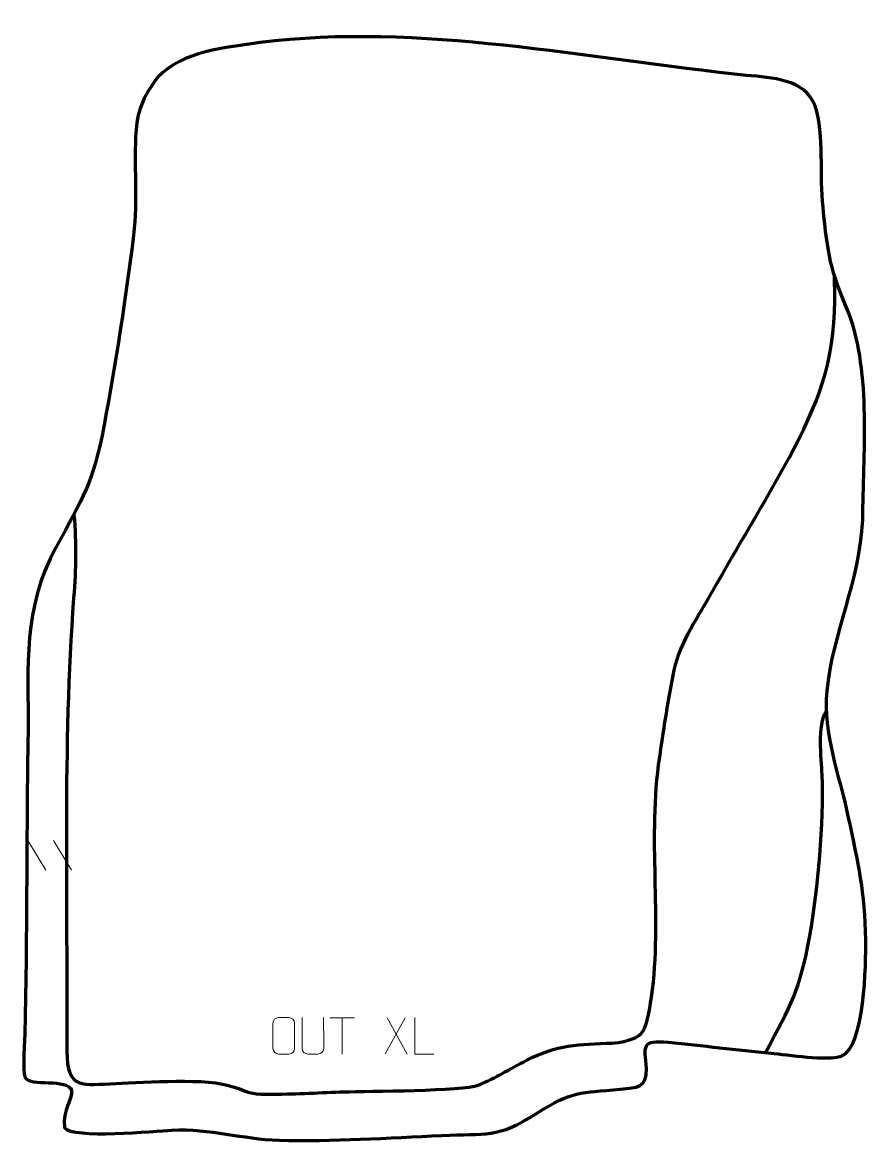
# Model space of a CAD drawing. Header units: millimetres. Extents: x 952 to 1535, y 13 to 781.
import ezdxf

# ---------------------------------------------------------------- set-up
doc = ezdxf.new("R2010")
doc.units = ezdxf.units.MM
doc.header["$MEASUREMENT"] = 0
doc.layers.add('layer 2', color=7, linetype='Continuous')
doc.layers.add('layer 3', color=7, linetype='Continuous')

msp = doc.modelspace()

# ---------------------------------------------------------------- linework, layer by layer
at = {"layer": 'layer 2', "color": 142, "lineweight": 158}
for points, knots in [([(987.8419, 443.6969), (989.5888, 422.0059), (989.2213, 407.7873), (987.5961, 386.1458), (987.5961, 386.1458), (979.9478, 284.3022), (983.5545, 177.6739), (982.8368, 75.2649), (982.8368, 75.2649), (983.408, 48.0255), (993.5272, 52.2483), (1016.5847, 52.9356), (1016.5847, 52.9356), (1037.7276, 53.6478), (1078.9523, 57.2938), (1097.7292, 50.5474), (1097.7292, 50.5474), (1110.8093, 45.8478), (1110.0104, 45.4923), (1124.8394, 45.6242), (1124.8394, 45.6242), (1140.7181, 45.7656), (1157.4886, 46.7976), (1173.5235, 47.2601), (1173.5235, 47.2601), (1189.3724, 47.6642), (1255.2038, 47.9727), (1265.3109, 51.7692), (1265.3109, 51.7692), (1278.083, 57.0991), (1286.5542, 62.7524), (1298.3283, 68.8682), (1298.3283, 68.8682), (1319.478, 79.6095), (1334.4015, 79.8927), (1357.3555, 80.7178), (1357.3555, 80.7178), (1381.7176, 83.089), (1380.2524, 90.0396), (1384.36, 112.2174), (1384.36, 112.2174), (1391.7953, 167.3809), (1381.5828, 221.0688), (1389.89, 276.9912), (1389.89, 276.9912), (1392.7953, 296.4864), (1395.9258, 317.5085), (1399.8882, 336.7502), (1399.8882, 336.7502), (1404.2359, 356.592), (1416.536, 373.6564), (1426.4599, 391.2108), (1426.4599, 391.2108), (1443.6393, 421.5995), (1462.0774, 451.8556), (1478.751, 482.4032), (1478.751, 482.4032), (1498.2187, 518.6392), (1510.0478, 548.4079), (1510.0513, 590.304), (1510.0513, 590.304), (1510.0518, 595.9013), (1509.9684, 601.4904), (1510.0048, 607.0893)], [0, 0, 0, 0, 0.05882353, 0.05882353, 0.05882353, 0.05882353, 0.11764706, 0.11764706, 0.11764706, 0.11764706, 0.17647059, 0.17647059, 0.17647059, 0.17647059, 0.23529412, 0.23529412, 0.23529412, 0.23529412, 0.29411765, 0.29411765, 0.29411765, 0.29411765, 0.35294118, 0.35294118, 0.35294118, 0.35294118, 0.41176471, 0.41176471, 0.41176471, 0.41176471, 0.47058824, 0.47058824, 0.47058824, 0.47058824, 0.52941176, 0.52941176, 0.52941176, 0.52941176, 0.58823529, 0.58823529, 0.58823529, 0.58823529, 0.64705882, 0.64705882, 0.64705882, 0.64705882, 0.70588235, 0.70588235, 0.70588235, 0.70588235, 0.76470588, 0.76470588, 0.76470588, 0.76470588, 0.82352941, 0.82352941, 0.82352941, 0.82352941, 0.88235294, 0.88235294, 0.88235294, 0.88235294, 1, 1, 1, 1]), ([(1462.4946, 74.1272), (1479.9333, 107.0238), (1486.1895, 116.3876), (1492.9438, 154.3665), (1492.9438, 154.3665), (1498.8058, 187.3264), (1502.6531, 231.4668), (1501.407, 264.7878), (1501.407, 264.7878), (1500.8741, 276.9332), (1497.9014, 298.5075), (1504.4605, 308.8585)], [0, 0, 0, 0, 0.25, 0.25, 0.25, 0.25, 0.5, 0.5, 0.5, 0.5, 1, 1, 1, 1])]:
    msp.add_open_spline(points, degree=3, knots=knots, dxfattribs=at)
msp.add_open_spline([(1503.7392, 311.6004), (1503.7392, 311.6004), (1504.3876, 311.1634), (1504.3876, 311.1634)], degree=3, dxfattribs=at)
at = {"layer": 'layer 2', "color": 250, "lineweight": 9}
for points in [[(956.1388, 219.8551), (956.1388, 219.8551), (968.5031, 199.3108), (968.5031, 199.3108)], [(973.8687, 219.8551), (973.8687, 219.8551), (986.233, 199.3108), (986.233, 199.3108)], [(1163.3718, 98.1403), (1163.3718, 98.1403), (1180.359, 98.1403), (1180.359, 98.1403)], [(1171.8656, 73.2103), (1171.8656, 73.2103), (1171.8656, 98.1638), (1171.8656, 98.1638)], [(1215.2103, 98.1349), (1215.2103, 98.1349), (1201.4697, 73.2391), (1201.4697, 73.2391)], [(1202.9243, 98.1349), (1202.9243, 98.1349), (1216.6649, 73.1814), (1216.6649, 73.1814)]]:
    msp.add_open_spline(points, degree=3, dxfattribs=at)
for points, knots in [([(1128.3458, 98.1635), (1130.6715, 98.1635), (1132.9976, 98.1635), (1135.3237, 98.1635), (1135.3237, 98.1635), (1137.2703, 98.1991), (1139.2617, 96.7075), (1139.2884, 94.2699), (1139.2884, 94.2699), (1139.288, 88.523), (1139.288, 82.7757), (1139.2884, 77.028), (1139.2884, 77.028), (1139.1486, 74.7046), (1137.4714, 73.225), (1135.3237, 73.2142), (1135.3237, 73.2142), (1132.9918, 73.2146), (1130.6599, 73.2146), (1128.3284, 73.2142), (1128.3284, 73.2142), (1126.4034, 73.1088), (1124.4313, 74.9933), (1124.4425, 77.0106), (1124.4425, 77.0106), (1124.4428, 82.7807), (1124.4428, 88.5504), (1124.4425, 94.3197), (1124.4425, 94.3197), (1124.4467, 96.4578), (1126.1934, 98.177), (1128.3458, 98.1635)], [0, 0, 0, 0, 0.11111111, 0.11111111, 0.11111111, 0.11111111, 0.22222222, 0.22222222, 0.22222222, 0.22222222, 0.33333333, 0.33333333, 0.33333333, 0.33333333, 0.44444444, 0.44444444, 0.44444444, 0.44444444, 0.55555556, 0.55555556, 0.55555556, 0.55555556, 0.66666667, 0.66666667, 0.66666667, 0.66666667, 0.77777778, 0.77777778, 0.77777778, 0.77777778, 1, 1, 1, 1]), ([(1159.1926, 98.168), (1159.1922, 92.6285), (1159.288, 82.4267), (1159.2884, 76.8863), (1159.2884, 76.8863), (1159.1486, 74.6468), (1157.4714, 73.2206), (1155.3237, 73.2101), (1155.3237, 73.2101), (1152.9918, 73.2105), (1150.6599, 73.2105), (1148.3284, 73.2101), (1148.3284, 73.2101), (1146.4034, 73.1086), (1144.4313, 74.9251), (1144.4425, 76.8696), (1144.4425, 76.8696), (1144.4428, 82.4315), (1144.5382, 92.6069), (1144.5378, 98.168)], [0, 0, 0, 0, 0.16666667, 0.16666667, 0.16666667, 0.16666667, 0.33333333, 0.33333333, 0.33333333, 0.33333333, 0.5, 0.5, 0.5, 0.5, 0.66666667, 0.66666667, 0.66666667, 0.66666667, 1, 1, 1, 1]), ([(1234.8145, 73.2102), (1234.8145, 73.2102), (1221.8654, 73.2102), (1221.8654, 73.2102), (1221.8654, 73.2102), (1221.8654, 73.2102), (1221.8654, 98.1638), (1221.8654, 98.1638)], [0, 0, 0, 0, 0.33333333, 0.33333333, 0.33333333, 0.33333333, 1, 1, 1, 1])]:
    msp.add_open_spline(points, degree=3, knots=knots, dxfattribs=at)
at = {"layer": 'layer 3', "color": 242, "lineweight": 158}
msp.add_open_spline([(956.3096, 294.1136), (956.6509, 340.2431), (952.4238, 378.5813), (975.4343, 420.9492), (975.4343, 420.9492), (994.2051, 455.3958), (1000.9571, 464.9135), (1008.5313, 505.0372), (1008.5313, 505.0372), (1016.4774, 547.913), (1023.2851, 592.0077), (1028.7399, 635.2735), (1028.7399, 635.2735), (1031.8691, 660.0929), (1028.6167, 683.3659), (1030.4478, 707.6304), (1030.4478, 707.6304), (1031.4772, 721.2715), (1036.7902, 733.2391), (1045.472, 743.716), (1045.472, 743.716), (1062.0736, 761.6995), (1092.4626, 764.0821), (1115.4246, 767.4778), (1115.4246, 767.4778), (1225.2217, 781.3416), (1340.1149, 756.2584), (1449.5861, 744.9646), (1449.5861, 744.9646), (1466.7984, 743.293), (1489.2797, 742.6793), (1496.6846, 724.0409), (1496.6846, 724.0409), (1502.9751, 703.7646), (1499.6504, 676.1143), (1502.0077, 654.1648), (1502.0077, 654.1648), (1505.3936, 621.9865), (1506.7387, 611.8888), (1519.6983, 581.7566), (1519.6983, 581.7566), (1535.3753, 539.8794), (1529.5768, 484.4072), (1529.2955, 439.9417), (1529.2955, 439.9417), (1527.2585, 397.1783), (1508.9119, 362.8513), (1504.7656, 322.3738), (1504.7656, 322.3738), (1502.066, 293.1012), (1513.6212, 264.0858), (1519.5688, 235.528), (1519.5688, 235.528), (1526.2454, 204.2007), (1530.9788, 184.1832), (1531.3677, 151.5057), (1531.3677, 151.5057), (1531.3962, 135.896), (1531.0448, 77.6201), (1514.4785, 71.7492), (1514.4785, 71.7492), (1505.2102, 68.4646), (1477.5576, 72.7496), (1466.1874, 73.7761), (1466.1874, 73.7761), (1442.657, 75.9667), (1419.2458, 79.0631), (1395.7727, 81.3184), (1395.7727, 81.3184), (1377.2452, 83.0984), (1379.4008, 78.643), (1380.8239, 63.1815), (1380.8239, 63.1815), (1381.0619, 49.5674), (1374.7133, 50.4184), (1362.8392, 49.0239), (1362.8392, 49.0239), (1335.2289, 46.3228), (1329.6537, 48.167), (1305.3173, 32.3105), (1305.3173, 32.3105), (1278.4709, 15.0479), (1270.5211, 18.8834), (1240.3543, 17.3805), (1240.3543, 17.3805), (1204.0248, 15.5947), (1164.82, 13.0777), (1128.61, 14.0743), (1128.61, 14.0743), (1102.9612, 14.7803), (1082.0055, 22.2984), (1054.9227, 20.9495), (1054.9227, 20.9495), (1043.9223, 20.3163), (986.2418, 14.8337), (981.3589, 22.6631), (981.3589, 22.6631), (979.5235, 34.8559), (987.5079, 42.9919), (986.1187, 48.155), (986.1187, 48.155), (983.706, 57.1213), (957.5604, 50.2431), (954.2149, 57.4475), (954.2149, 57.4475), (952.5313, 61.0727), (954.0261, 83.8267), (954.1668, 89.7707), (954.1668, 89.7707), (955.7769, 157.7772), (955.0994, 225.9981), (956.3096, 294.1136)], degree=3, knots=[0, 0, 0, 0, 0.03448276, 0.03448276, 0.03448276, 0.03448276, 0.06896552, 0.06896552, 0.06896552, 0.06896552, 0.10344828, 0.10344828, 0.10344828, 0.10344828, 0.13793103, 0.13793103, 0.13793103, 0.13793103, 0.17241379, 0.17241379, 0.17241379, 0.17241379, 0.20689655, 0.20689655, 0.20689655, 0.20689655, 0.24137931, 0.24137931, 0.24137931, 0.24137931, 0.27586207, 0.27586207, 0.27586207, 0.27586207, 0.31034483, 0.31034483, 0.31034483, 0.31034483, 0.34482759, 0.34482759, 0.34482759, 0.34482759, 0.37931034, 0.37931034, 0.37931034, 0.37931034, 0.4137931, 0.4137931, 0.4137931, 0.4137931, 0.44827586, 0.44827586, 0.44827586, 0.44827586, 0.48275862, 0.48275862, 0.48275862, 0.48275862, 0.51724138, 0.51724138, 0.51724138, 0.51724138, 0.55172414, 0.55172414, 0.55172414, 0.55172414, 0.5862069, 0.5862069, 0.5862069, 0.5862069, 0.62068966, 0.62068966, 0.62068966, 0.62068966, 0.65517241, 0.65517241, 0.65517241, 0.65517241, 0.68965517, 0.68965517, 0.68965517, 0.68965517, 0.72413793, 0.72413793, 0.72413793, 0.72413793, 0.75862069, 0.75862069, 0.75862069, 0.75862069, 0.79310345, 0.79310345, 0.79310345, 0.79310345, 0.82758621, 0.82758621, 0.82758621, 0.82758621, 0.86206897, 0.86206897, 0.86206897, 0.86206897, 0.89655172, 0.89655172, 0.89655172, 0.89655172, 0.93103448, 0.93103448, 0.93103448, 0.93103448, 1, 1, 1, 1], dxfattribs=at)

doc.saveas('drawing.dxf')
